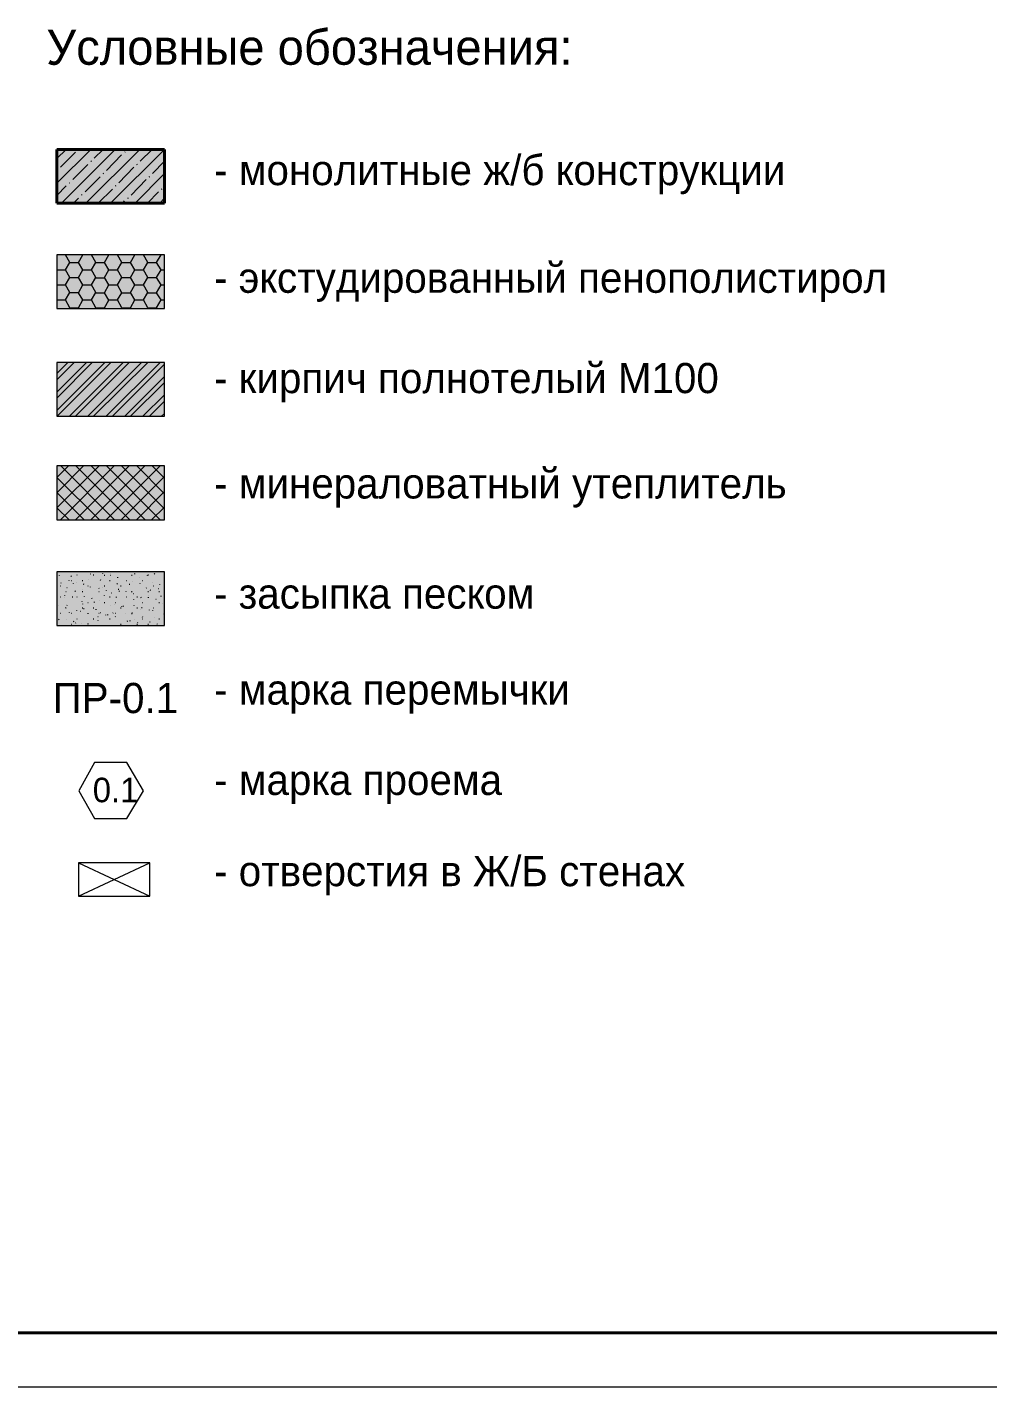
# Model space of a CAD drawing. Header units: millimetres. Extents: x -401725 to 250493, y 305116 to 802890.
# Drawn here: x -375101.918 to -375098.406, y 508958.132 to 508963.101 of the extents above; entities that cross this region are included whole.
import ezdxf

# ---------------------------------------------------------------- set-up
doc = ezdxf.new("R2010")
doc.units = ezdxf.units.MM
doc.layers.add('PDF _Геометрия', color=7, linetype='Continuous', true_color=0x1d1d1d)
doc.layers.add('PDF _Сплошная заливка', color=7, linetype='Continuous', true_color=0xffffff)
doc.layers.add('PDF _Текст', color=7, linetype='Continuous')

msp = doc.modelspace()

# ---------------------------------------------------------------- linework, layer by layer
at = {"layer": 'PDF _Геометрия', "color": 7, "lineweight": 40}
for points in [[(-375101.4164, 508962.6539), (-375101.8099, 508962.6539)], [(-375101.8098, 508962.6539), (-375101.8098, 508962.4571)], [(-375101.4164, 508962.4571), (-375101.4164, 508962.6539)], [(-375101.8098, 508962.4571), (-375101.4164, 508962.4571)], [(-375090.1697, 508958.3288), (-375135.997, 508958.3288)]]:
    msp.add_lwpolyline(points, dxfattribs=at)
at = {"layer": 'PDF _Геометрия', "lineweight": 9}
for points in [[(-375101.8098, 508962.6205), (-375101.7748, 508962.6538)], [(-375101.8097, 508962.5306), (-375101.6848, 508962.6538)], [(-375101.7964, 508962.5887), (-375101.7414, 508962.6437)], [(-375101.793, 508962.4571), (-375101.5963, 508962.6538)], [(-375101.7031, 508962.4571), (-375101.5064, 508962.6537)], [(-375101.6847, 508962.6103), (-375101.6829, 508962.612)], [(-375101.6732, 508962.622), (-375101.6398, 508962.6537)], [(-375101.6283, 508962.5771), (-375101.5732, 508962.6339)], [(-375101.613, 508962.4571), (-375101.4164, 508962.6539)], [(-375101.5613, 508962.6436), (-375101.5596, 508962.6454)], [(-375101.5046, 508962.6104), (-375101.4613, 508962.6537)], [(-375101.4598, 508962.5654), (-375101.4164, 508962.6105)], [(-375101.808, 508962.577), (-375101.8063, 508962.577)], [(-375101.7512, 508962.5436), (-375101.6963, 508962.5987)], [(-375101.6399, 508962.5655), (-375101.6381, 508962.5672)], [(-375101.583, 508962.5322), (-375101.5281, 508962.5889)], [(-375101.5232, 508962.4571), (-375101.4164, 508962.5654)], [(-375101.5165, 508962.5988), (-375101.5148, 508962.6005)], [(-375101.8098, 508962.4854), (-375101.7748, 508962.5204)], [(-375101.7632, 508962.5323), (-375101.7615, 508962.5323)], [(-375101.7064, 508962.4988), (-375101.6514, 508962.5537)], [(-375101.6579, 508962.4571), (-375101.6063, 508962.5087)], [(-375101.5948, 508962.5205), (-375101.593, 508962.522)], [(-375101.538, 508962.487), (-375101.483, 508962.5438)], [(-375101.4714, 508962.5537), (-375101.4697, 508962.5555)], [(-375101.4263, 508962.5086), (-375101.4246, 508962.5104)], [(-375101.748, 508962.457), (-375101.7297, 508962.4755)], [(-375101.718, 508962.487), (-375101.718, 508962.4887)], [(-375101.5682, 508962.4572), (-375101.5615, 508962.4656)], [(-375101.5497, 508962.4753), (-375101.5479, 508962.477)], [(-375101.4781, 508962.4572), (-375101.4382, 508962.4989)], [(-375101.4332, 508962.4571), (-375101.4164, 508962.4756)], [(-375101.7615, 508962.2405), (-375101.7782, 508962.2689)], [(-375101.778, 508962.2688), (-375101.778, 508962.2688)], [(-375101.7298, 508962.2405), (-375101.7147, 508962.2687)], [(-375101.7147, 508962.2687), (-375101.7147, 508962.2687)], [(-375101.7147, 508962.2687), (-375101.7147, 508962.2687)], [(-375101.6664, 508962.2404), (-375101.683, 508962.2688)], [(-375101.6829, 508962.2687), (-375101.6829, 508962.2687)], [(-375101.6348, 508962.2404), (-375101.6197, 508962.2687)], [(-375101.6197, 508962.2687), (-375101.6197, 508962.2687)], [(-375101.6197, 508962.2687), (-375101.6197, 508962.2687)], [(-375101.5882, 508962.2688), (-375101.5865, 508962.2688)], [(-375101.5713, 508962.2403), (-375101.5879, 508962.2688)], [(-375101.5398, 508962.2405), (-375101.5248, 508962.2689)], [(-375101.5248, 508962.2689), (-375101.5248, 508962.2689)], [(-375101.5248, 508962.2689), (-375101.5248, 508962.2689)], [(-375101.4932, 508962.2689), (-375101.4914, 508962.2689)], [(-375101.4765, 508962.2406), (-375101.4932, 508962.2688)], [(-375101.4448, 508962.2406), (-375101.4281, 508962.2688)], [(-375101.4281, 508962.2688), (-375101.4299, 508962.2688)], [(-375101.4281, 508962.2688), (-375101.4281, 508962.2688)], [(-375101.8096, 508962.2138), (-375101.778, 508962.2138)], [(-375101.7782, 508962.2138), (-375101.7615, 508962.2405)], [(-375101.7615, 508962.1855), (-375101.7782, 508962.2138)], [(-375101.7615, 508962.2405), (-375101.7615, 508962.2405)], [(-375101.7613, 508962.2404), (-375101.7297, 508962.2404)], [(-375101.7147, 508962.2138), (-375101.7298, 508962.2405)], [(-375101.7298, 508962.1854), (-375101.7147, 508962.2138)], [(-375101.7147, 508962.2138), (-375101.7147, 508962.2138)], [(-375101.7146, 508962.2136), (-375101.683, 508962.2136)], [(-375101.683, 508962.2137), (-375101.6664, 508962.2404)], [(-375101.6664, 508962.1855), (-375101.683, 508962.2137)], [(-375101.6664, 508962.2404), (-375101.6664, 508962.2404)], [(-375101.6663, 508962.2402), (-375101.6346, 508962.2402)], [(-375101.6197, 508962.2137), (-375101.6348, 508962.2404)], [(-375101.6348, 508962.1854), (-375101.6197, 508962.2137)], [(-375101.6199, 508962.2138), (-375101.5881, 508962.2138)], [(-375101.6197, 508962.2137), (-375101.6197, 508962.2137)], [(-375101.5879, 508962.2137), (-375101.5713, 508962.2403)], [(-375101.5713, 508962.1854), (-375101.5879, 508962.2137)], [(-375101.5713, 508962.2405), (-375101.5398, 508962.2405)], [(-375101.5713, 508962.2403), (-375101.5713, 508962.2403)], [(-375101.5248, 508962.2139), (-375101.5398, 508962.2405)], [(-375101.5398, 508962.1856), (-375101.5248, 508962.2139)], [(-375101.5248, 508962.2139), (-375101.5248, 508962.2139)], [(-375101.5247, 508962.2137), (-375101.4931, 508962.2137)], [(-375101.4932, 508962.2138), (-375101.4765, 508962.2406)], [(-375101.4765, 508962.1856), (-375101.4932, 508962.2138)], [(-375101.4765, 508962.2406), (-375101.4765, 508962.2406)], [(-375101.4764, 508962.2405), (-375101.4447, 508962.2405)], [(-375101.4281, 508962.2139), (-375101.4448, 508962.2406)], [(-375101.4448, 508962.1855), (-375101.4281, 508962.2139)], [(-375101.4282, 508962.2139), (-375101.4164, 508962.2139)], [(-375101.4281, 508962.2139), (-375101.4281, 508962.2139)], [(-375101.7782, 508962.1588), (-375101.7615, 508962.1855)], [(-375101.7615, 508962.1855), (-375101.7615, 508962.1855)], [(-375101.7613, 508962.1854), (-375101.7297, 508962.1854)], [(-375101.7147, 508962.1588), (-375101.7298, 508962.1854)], [(-375101.683, 508962.1587), (-375101.6664, 508962.1855)], [(-375101.6664, 508962.1855), (-375101.6664, 508962.1855)], [(-375101.6663, 508962.1852), (-375101.6346, 508962.1852)], [(-375101.6197, 508962.1587), (-375101.6348, 508962.1854)], [(-375101.5879, 508962.1586), (-375101.5713, 508962.1854)], [(-375101.5713, 508962.1856), (-375101.5398, 508962.1856)], [(-375101.5713, 508962.1854), (-375101.5713, 508962.1854)], [(-375101.5248, 508962.159), (-375101.5398, 508962.1856)], [(-375101.4932, 508962.159), (-375101.4765, 508962.1856)], [(-375101.4765, 508962.1856), (-375101.4765, 508962.1856)], [(-375101.4764, 508962.1855), (-375101.4447, 508962.1855)], [(-375101.4281, 508962.1588), (-375101.4448, 508962.1855)], [(-375101.8096, 508962.1589), (-375101.778, 508962.1589)], [(-375101.7615, 508962.1305), (-375101.7782, 508962.1588)], [(-375101.7782, 508962.1038), (-375101.7615, 508962.1305)], [(-375101.7615, 508962.1305), (-375101.7615, 508962.1305)], [(-375101.7613, 508962.1305), (-375101.7297, 508962.1305)], [(-375101.7298, 508962.1304), (-375101.7147, 508962.1588)], [(-375101.7147, 508962.1037), (-375101.7298, 508962.1304)], [(-375101.7147, 508962.1588), (-375101.7147, 508962.1588)], [(-375101.7146, 508962.1587), (-375101.683, 508962.1587)], [(-375101.6664, 508962.1305), (-375101.683, 508962.1587)], [(-375101.683, 508962.1038), (-375101.6664, 508962.1305)], [(-375101.6664, 508962.1305), (-375101.6664, 508962.1305)], [(-375101.6663, 508962.1303), (-375101.6346, 508962.1303)], [(-375101.6348, 508962.1304), (-375101.6197, 508962.1587)], [(-375101.6197, 508962.1036), (-375101.6348, 508962.1304)], [(-375101.6199, 508962.1589), (-375101.5881, 508962.1589)], [(-375101.6197, 508962.1587), (-375101.6197, 508962.1587)], [(-375101.5713, 508962.1303), (-375101.5879, 508962.1586)], [(-375101.5879, 508962.1038), (-375101.5713, 508962.1303)], [(-375101.5713, 508962.1304), (-375101.5398, 508962.1304)], [(-375101.5713, 508962.1303), (-375101.5713, 508962.1303)], [(-375101.5398, 508962.1306), (-375101.5248, 508962.159)], [(-375101.5248, 508962.1038), (-375101.5398, 508962.1306)], [(-375101.5248, 508962.159), (-375101.5248, 508962.159)], [(-375101.5247, 508962.1587), (-375101.4931, 508962.1587)], [(-375101.4765, 508962.1306), (-375101.4932, 508962.159)], [(-375101.4932, 508962.1039), (-375101.4765, 508962.1306)], [(-375101.4765, 508962.1306), (-375101.4765, 508962.1306)], [(-375101.4764, 508962.1304), (-375101.4447, 508962.1304)], [(-375101.4448, 508962.1304), (-375101.4281, 508962.1588)], [(-375101.4281, 508962.1039), (-375101.4448, 508962.1304)], [(-375101.4282, 508962.1588), (-375101.4164, 508962.1588)], [(-375101.4281, 508962.1588), (-375101.4281, 508962.1588)], [(-375101.8096, 508962.1037), (-375101.778, 508962.1037)], [(-375101.7615, 508962.0755), (-375101.7782, 508962.1038)], [(-375101.7649, 508962.0723), (-375101.7615, 508962.0755)], [(-375101.7615, 508962.0755), (-375101.7615, 508962.0755)], [(-375101.7613, 508962.0755), (-375101.7297, 508962.0755)], [(-375101.7298, 508962.0755), (-375101.7147, 508962.1037)], [(-375101.728, 508962.0722), (-375101.7298, 508962.0754)], [(-375101.7147, 508962.1037), (-375101.7147, 508962.1037)], [(-375101.7146, 508962.1038), (-375101.683, 508962.1038)], [(-375101.6664, 508962.0754), (-375101.683, 508962.1038)], [(-375101.6696, 508962.0721), (-375101.6664, 508962.0754)], [(-375101.6664, 508962.0754), (-375101.6664, 508962.0754)], [(-375101.6663, 508962.0753), (-375101.6346, 508962.0753)], [(-375101.6348, 508962.0754), (-375101.6197, 508962.1036)], [(-375101.633, 508962.072), (-375101.6347, 508962.0754)], [(-375101.6199, 508962.1039), (-375101.5881, 508962.1039)], [(-375101.6197, 508962.1036), (-375101.6197, 508962.1036)], [(-375101.5713, 508962.0755), (-375101.5879, 508962.1038)], [(-375101.573, 508962.072), (-375101.5713, 508962.0755)], [(-375101.5713, 508962.0755), (-375101.5398, 508962.0755)], [(-375101.5713, 508962.0755), (-375101.5713, 508962.0755)], [(-375101.5382, 508962.0722), (-375101.5399, 508962.0755)], [(-375101.5398, 508962.0755), (-375101.5248, 508962.1038)], [(-375101.5248, 508962.1038), (-375101.5248, 508962.1038)], [(-375101.5247, 508962.1038), (-375101.4931, 508962.1038)], [(-375101.4765, 508962.0756), (-375101.4932, 508962.1039)], [(-375101.4782, 508962.0721), (-375101.4765, 508962.0756)], [(-375101.4765, 508962.0756), (-375101.4765, 508962.0756)], [(-375101.4764, 508962.0753), (-375101.4447, 508962.0753)], [(-375101.4448, 508962.0755), (-375101.4281, 508962.1039)], [(-375101.4431, 508962.072), (-375101.4448, 508962.0755)], [(-375101.4282, 508962.1039), (-375101.4164, 508962.1039)], [(-375101.4281, 508962.1039), (-375101.4281, 508962.1039)]]:
    msp.add_lwpolyline(points, dxfattribs=at)
at = {"layer": 'PDF _Геометрия', "color": 7, "lineweight": 9}
for points in [[(-375101.4164, 508962.2688), (-375101.8099, 508962.2688)], [(-375101.8098, 508962.2689), (-375101.8098, 508962.0722)], [(-375101.4164, 508962.0722), (-375101.4164, 508962.2688)], [(-375101.8098, 508962.0722), (-375101.4164, 508962.0722)], [(-375101.4164, 508961.4972), (-375101.8099, 508961.4972)], [(-375101.8098, 508961.4971), (-375101.8098, 508961.3006)], [(-375101.4164, 508961.3006), (-375101.4164, 508961.4972)], [(-375101.8098, 508961.3006), (-375101.4164, 508961.3006)], [(-375101.4164, 508961.1105), (-375101.8099, 508961.1105)], [(-375101.8098, 508961.1105), (-375101.8098, 508960.9139)], [(-375101.4164, 508960.9139), (-375101.4164, 508961.1105)], [(-375101.8098, 508960.9139), (-375101.4164, 508960.9139)], [(-375101.6713, 508960.4136), (-375101.7296, 508960.3104)], [(-375101.5531, 508960.4138), (-375101.6713, 508960.4138)], [(-375101.4931, 508960.3104), (-375101.553, 508960.4139)], [(-375101.7296, 508960.3104), (-375101.6713, 508960.2087)], [(-375101.553, 508960.2088), (-375101.4931, 508960.3104)], [(-375101.6713, 508960.2089), (-375101.5531, 508960.2089)], [(-375101.7297, 508959.9255), (-375101.4697, 508960.047), (-375101.7297, 508960.047)], [(-375101.7297, 508960.047), (-375101.7297, 508959.9255)], [(-375101.7297, 508960.047), (-375101.4697, 508959.9255)], [(-375101.4697, 508959.9255), (-375101.4697, 508960.047)], [(-375101.7297, 508959.9255), (-375101.4697, 508959.9255)]]:
    msp.add_lwpolyline(points, dxfattribs=at)
at = {"layer": 'PDF _Геометрия', "color": 13, "lineweight": 9, "true_color": 0xb36868}
for points in [[(-375101.8099, 508961.8122), (-375101.7465, 508961.8756)], [(-375101.8098, 508961.7455), (-375101.6797, 508961.8753)], [(-375101.8097, 508961.7672), (-375101.7014, 508961.8755)], [(-375101.8097, 508961.7003), (-375101.6346, 508961.8754)], [(-375101.8096, 508961.8354), (-375101.7696, 508961.8754)], [(-375101.8081, 508961.6789), (-375101.6115, 508961.8755)], [(-375101.763, 508961.6788), (-375101.5664, 508961.8754)], [(-375101.7414, 508961.6787), (-375101.5447, 508961.8755)], [(-375101.6966, 508961.6788), (-375101.4999, 508961.8756)], [(-375101.6749, 508961.6789), (-375101.4765, 508961.8756)], [(-375101.6296, 508961.6787), (-375101.4314, 508961.8754)], [(-375101.6065, 508961.6788), (-375101.4164, 508961.8689)], [(-375101.5614, 508961.6788), (-375101.4164, 508961.8237)], [(-375101.5397, 508961.6788), (-375101.4164, 508961.8023)], [(-375101.4948, 508961.6788), (-375101.4164, 508961.7571)], [(-375101.4713, 508961.6788), (-375101.4164, 508961.7339)], [(-375101.4264, 508961.6788), (-375101.4164, 508961.6888)]]:
    msp.add_lwpolyline(points, dxfattribs=at)
at = {"layer": 'PDF _Геометрия', "color": 16, "lineweight": 20, "true_color": 0x800000}
for points in [[(-375101.4164, 508961.8756), (-375101.8099, 508961.8756)], [(-375101.8098, 508961.8754), (-375101.8098, 508961.6789)], [(-375101.4164, 508961.6788), (-375101.4164, 508961.8756)], [(-375101.8098, 508961.6788), (-375101.4164, 508961.6788)]]:
    msp.add_lwpolyline(points, dxfattribs=at)
at = {"layer": 'PDF _Геометрия', "color": 251, "lineweight": 9, "true_color": 0x686868}
for points in [[(-375101.8098, 508961.3989), (-375101.7115, 508961.4972)], [(-375101.8097, 508961.4554), (-375101.7664, 508961.4971)], [(-375101.8096, 508961.3438), (-375101.6563, 508961.497)], [(-375101.7965, 508961.3006), (-375101.5998, 508961.4973)], [(-375101.5982, 508961.3005), (-375101.7948, 508961.4972)], [(-375101.7414, 508961.3004), (-375101.5447, 508961.4971)], [(-375101.543, 508961.3005), (-375101.7398, 508961.4971)], [(-375101.6848, 508961.3005), (-375101.4882, 508961.4973)], [(-375101.4863, 508961.3004), (-375101.6829, 508961.497)], [(-375101.6297, 508961.3005), (-375101.433, 508961.497)], [(-375101.4314, 508961.3004), (-375101.6281, 508961.4972)], [(-375101.4164, 508961.3405), (-375101.5731, 508961.4972)], [(-375101.4164, 508961.3954), (-375101.5165, 508961.4972)], [(-375101.4164, 508961.4523), (-375101.4614, 508961.4972)], [(-375101.6531, 508961.3005), (-375101.8098, 508961.4554)], [(-375101.5748, 508961.3006), (-375101.4164, 508961.4588)], [(-375101.7098, 508961.3006), (-375101.8099, 508961.4005)], [(-375101.5182, 508961.3006), (-375101.4164, 508961.4039)], [(-375101.7647, 508961.3004), (-375101.8096, 508961.3438)], [(-375101.4631, 508961.3006), (-375101.4164, 508961.3472)]]:
    msp.add_lwpolyline(points, dxfattribs=at)
at = {"layer": 'PDF _Геометрия', "color": 250, "lineweight": 9, "true_color": 0x1e1e1e}
for points in [[(-375101.8014, 508961.0987), (-375101.8014, 508961.0972)], [(-375101.7946, 508961.0703), (-375101.7946, 508961.0686)], [(-375101.7647, 508961.0787), (-375101.7647, 508961.0804)], [(-375101.7563, 508961.0953), (-375101.758, 508961.0936)], [(-375101.7564, 508961.0787), (-375101.7547, 508961.0787)], [(-375101.7498, 508961.0689), (-375101.7498, 508961.0671)], [(-375101.7381, 508961.0721), (-375101.7381, 508961.0721)], [(-375101.7366, 508961.0988), (-375101.7348, 508961.0988)], [(-375101.7165, 508961.0787), (-375101.7147, 508961.0787)], [(-375101.7131, 508961.1089), (-375101.7131, 508961.1104)], [(-375101.6946, 508961.0821), (-375101.6946, 508961.0821)], [(-375101.6849, 508961.1023), (-375101.6866, 508961.1023)], [(-375101.6765, 508961.0988), (-375101.6748, 508961.0988)], [(-375101.6498, 508961.0806), (-375101.6515, 508961.0789)], [(-375101.6482, 508961.0773), (-375101.6482, 508961.0773)], [(-375101.6414, 508961.1038), (-375101.6414, 508961.1055)], [(-375101.6363, 508961.0986), (-375101.6346, 508961.0986)], [(-375101.6165, 508961.0788), (-375101.6148, 508961.0788)], [(-375101.6131, 508961.0973), (-375101.6149, 508961.0973)], [(-375101.6131, 508961.1039), (-375101.6131, 508961.1039)], [(-375101.5881, 508961.0672), (-375101.5899, 508961.0655)], [(-375101.5865, 508961.1105), (-375101.5865, 508961.1105)], [(-375101.5865, 508961.0889), (-375101.5865, 508961.0906)], [(-375101.5565, 508961.0788), (-375101.5547, 508961.0788)], [(-375101.5363, 508961.0987), (-375101.5346, 508961.0987)], [(-375101.5314, 508961.0754), (-375101.5314, 508961.0754)], [(-375101.5248, 508961.1023), (-375101.5248, 508961.1038)], [(-375101.5064, 508961.0889), (-375101.5064, 508961.0889)], [(-375101.5047, 508961.0671), (-375101.5047, 508961.0689)], [(-375101.4964, 508961.0787), (-375101.4947, 508961.0787)], [(-375101.4797, 508961.0971), (-375101.4797, 508961.0956)], [(-375101.4766, 508961.099), (-375101.4749, 508961.099)], [(-375101.4596, 508961.0704), (-375101.4596, 508961.0704)], [(-375101.4515, 508961.1039), (-375101.4532, 508961.1022)], [(-375101.4164, 508961.0988), (-375101.4164, 508961.0988)], [(-375101.7963, 508961.0587), (-375101.7946, 508961.0587)], [(-375101.7963, 508961.0186), (-375101.7946, 508961.0186)], [(-375101.7797, 508961.0237), (-375101.7797, 508961.0254)], [(-375101.7765, 508961.0388), (-375101.7748, 508961.0388)], [(-375101.7715, 508961.0521), (-375101.7732, 508961.0521)], [(-375101.7514, 508961.0172), (-375101.7531, 508961.0172)], [(-375101.7414, 508961.0403), (-375101.7431, 508961.0388)], [(-375101.7366, 508961.0188), (-375101.7348, 508961.0188)], [(-375101.7165, 508961.0389), (-375101.7147, 508961.0389)], [(-375101.7147, 508961.0471), (-375101.7147, 508961.0471)], [(-375101.7098, 508961.0639), (-375101.7116, 508961.0655)], [(-375101.7079, 508961.0186), (-375101.7079, 508961.0203)], [(-375101.6964, 508961.0586), (-375101.6946, 508961.0586)], [(-375101.6881, 508961.0556), (-375101.6881, 508961.0539)], [(-375101.6547, 508961.0488), (-375101.6564, 508961.0503)], [(-375101.6564, 508961.0387), (-375101.6547, 508961.0387)], [(-375101.643, 508961.0522), (-375101.643, 508961.0522)], [(-375101.6365, 508961.0256), (-375101.6365, 508961.0239)], [(-375101.6363, 508961.0587), (-375101.6346, 508961.0587)], [(-375101.6281, 508961.0421), (-375101.6281, 508961.0438)], [(-375101.6165, 508961.0188), (-375101.6148, 508961.0188)], [(-375101.608, 508961.032), (-375101.6097, 508961.032)], [(-375101.5914, 508961.0171), (-375101.5914, 508961.0188)], [(-375101.583, 508961.0453), (-375101.5847, 508961.0453)], [(-375101.5813, 508961.0404), (-375101.5813, 508961.0387)], [(-375101.5766, 508961.0588), (-375101.5748, 508961.0588)], [(-375101.5565, 508961.0189), (-375101.5547, 508961.0189)], [(-375101.5564, 508961.0371), (-375101.5564, 508961.0386)], [(-375101.543, 508961.0638), (-375101.5448, 508961.0638)], [(-375101.5365, 508961.0372), (-375101.5365, 508961.0355)], [(-375101.5363, 508961.0386), (-375101.5346, 508961.0386)], [(-375101.5281, 508961.0304), (-375101.5298, 508961.0304)], [(-375101.5165, 508961.0188), (-375101.5148, 508961.0188)], [(-375101.5015, 508961.0171), (-375101.5032, 508961.0156)], [(-375101.4814, 508961.0521), (-375101.4831, 508961.0504)], [(-375101.4766, 508961.039), (-375101.4749, 508961.039)], [(-375101.4749, 508961.0238), (-375101.4749, 508961.0238)], [(-375101.4749, 508961.0156), (-375101.4749, 508961.0173)], [(-375101.4664, 508961.0422), (-375101.4682, 508961.0439)], [(-375101.4565, 508961.0588), (-375101.4548, 508961.0588)], [(-375101.4363, 508961.0487), (-375101.438, 508961.0487)], [(-375101.4364, 508961.0386), (-375101.4346, 508961.0386)], [(-375101.433, 508961.0622), (-375101.433, 508961.0637)], [(-375101.4298, 508961.0221), (-375101.4298, 508961.0206)], [(-375101.4164, 508961.0187), (-375101.4164, 508961.0187)], [(-375101.8047, 508960.9871), (-375101.8047, 508960.9871)], [(-375101.7797, 508961.0154), (-375101.7797, 508961.0154)], [(-375101.7764, 508960.9788), (-375101.7781, 508960.9805)], [(-375101.7765, 508960.9789), (-375101.7748, 508960.9789)], [(-375101.7715, 508960.989), (-375101.7732, 508960.9873)], [(-375101.7381, 508960.9687), (-375101.7381, 508960.9672)], [(-375101.718, 508961.0036), (-375101.718, 508961.0021)], [(-375101.7165, 508960.9789), (-375101.7147, 508960.9789)], [(-375101.7147, 508960.9922), (-375101.7147, 508960.9937)], [(-375101.7098, 508960.9755), (-375101.7116, 508960.9755)], [(-375101.6964, 508960.9988), (-375101.6946, 508960.9988)], [(-375101.6797, 508961.0122), (-375101.6814, 508961.0137)], [(-375101.6765, 508960.9789), (-375101.6748, 508960.9789)], [(-375101.6732, 508961.0005), (-375101.6732, 508960.9988)], [(-375101.6664, 508960.9738), (-375101.6664, 508960.972)], [(-375101.6531, 508961.0054), (-375101.6531, 508961.0054)], [(-375101.6363, 508960.9988), (-375101.6346, 508960.9988)], [(-375101.6115, 508960.9871), (-375101.6115, 508960.9871)], [(-375101.5982, 508960.9905), (-375101.5982, 508960.9905)], [(-375101.5964, 508960.9987), (-375101.5947, 508960.9987)], [(-375101.5766, 508960.9789), (-375101.5748, 508960.9789)], [(-375101.5713, 508960.9821), (-375101.5713, 508960.9836)], [(-375101.5664, 508960.9855), (-375101.5664, 508960.9837)], [(-375101.5297, 508961.0104), (-375101.5297, 508961.0087)], [(-375101.5265, 508960.9856), (-375101.5265, 508960.9873)], [(-375101.5165, 508960.9788), (-375101.5148, 508960.9788)], [(-375101.5047, 508960.9721), (-375101.5047, 508960.9721)], [(-375101.4979, 508960.9786), (-375101.4997, 508960.9786)], [(-375101.4964, 508960.9988), (-375101.4947, 508960.9988)], [(-375101.4713, 508960.9703), (-375101.4713, 508960.972)], [(-375101.4596, 508960.9705), (-375101.4596, 508960.9687)], [(-375101.4565, 508960.9788), (-375101.4548, 508960.9788)], [(-375101.4463, 508961.0087), (-375101.4481, 508961.0087)], [(-375101.4364, 508960.9987), (-375101.4346, 508960.9987)], [(-375101.423, 508960.9937), (-375101.423, 508960.9937)], [(-375101.8014, 508960.9371), (-375101.8031, 508960.9354)], [(-375101.7963, 508960.9587), (-375101.7946, 508960.9587)], [(-375101.7748, 508960.9355), (-375101.7748, 508960.9355)], [(-375101.7647, 508960.9621), (-375101.7647, 508960.9603)], [(-375101.7564, 508960.9587), (-375101.7547, 508960.9587)], [(-375101.7564, 508960.9188), (-375101.7547, 508960.9188)], [(-375101.7465, 508960.9272), (-375101.7482, 508960.9289)], [(-375101.7397, 508960.9237), (-375101.7414, 508960.9222)], [(-375101.7366, 508960.9388), (-375101.7348, 508960.9388)], [(-375101.7215, 508960.9656), (-375101.7232, 508960.9656)], [(-375101.7196, 508960.9203), (-375101.7196, 508960.9203)], [(-375101.6964, 508960.9187), (-375101.6946, 508960.9187)], [(-375101.6963, 508960.922), (-375101.6963, 508960.9203)], [(-375101.6946, 508960.957), (-375101.6946, 508960.9587)], [(-375101.6765, 508960.9388), (-375101.6748, 508960.9388)], [(-375101.658, 508960.9454), (-375101.6597, 508960.9454)], [(-375101.658, 508960.932), (-375101.658, 508960.9337)], [(-375101.6564, 508960.9587), (-375101.6547, 508960.9587)], [(-375101.6498, 508960.9606), (-375101.6515, 508960.9606)], [(-375101.6313, 508960.9537), (-375101.6313, 508960.952)], [(-375101.6232, 508960.9523), (-375101.6232, 508960.9538)], [(-375101.6165, 508960.9388), (-375101.6148, 508960.9388)], [(-375101.6031, 508960.9604), (-375101.6048, 508960.9587)], [(-375101.5964, 508960.9588), (-375101.5947, 508960.9588)], [(-375101.5947, 508960.9454), (-375101.5964, 508960.9471)], [(-375101.5766, 508960.9188), (-375101.5748, 508960.9188)], [(-375101.5596, 508960.9569), (-375101.5596, 508960.9569)], [(-375101.5515, 508960.9305), (-375101.5532, 508960.9288)], [(-375101.5414, 508960.9305), (-375101.5414, 508960.9322)], [(-375101.5363, 508960.9586), (-375101.5346, 508960.9586)], [(-375101.533, 508960.9587), (-375101.5347, 508960.9587)], [(-375101.5248, 508960.9372), (-375101.5248, 508960.9372)], [(-375101.5165, 508960.9188), (-375101.5148, 508960.9188)], [(-375101.5132, 508960.9239), (-375101.5149, 508960.9254)], [(-375101.4963, 508960.9454), (-375101.498, 508960.9437)], [(-375101.4964, 508960.9388), (-375101.4947, 508960.9388)], [(-375101.4766, 508960.919), (-375101.4749, 508960.919)], [(-375101.4681, 508960.9255), (-375101.4698, 508960.9272)], [(-375101.4531, 508960.9421), (-375101.4531, 508960.9421)], [(-375101.4414, 508960.9189), (-375101.4414, 508960.9204)], [(-375101.4364, 508960.9386), (-375101.4346, 508960.9386)], [(-375101.4164, 508960.9556), (-375101.4182, 508960.9571)], [(-375101.4181, 508960.922), (-375101.4181, 508960.922)], [(-375101.4164, 508960.9588), (-375101.4164, 508960.9588)], [(-375101.4447, 508960.9154), (-375101.4464, 508960.9137)]]:
    msp.add_lwpolyline(points, dxfattribs=at)
at = {"layer": 'PDF _Геометрия', "color": 7, "lineweight": 18}
msp.add_lwpolyline([(-375136.7839, 508958.1322), (-375089.9816, 508958.1322)], dxfattribs=at)
at = {"layer": 'PDF _Сплошная заливка', "lineweight": 5, "transparency": 33554559}
for points in [[(-375101.8098, 508962.6539), (-375101.4164, 508962.6539), (-375101.8098, 508962.4571), (-375101.4164, 508962.4571)], [(-375101.8098, 508962.2688), (-375101.4164, 508962.2688), (-375101.8098, 508962.0722), (-375101.4164, 508962.0722)], [(-375101.8098, 508961.8756), (-375101.4164, 508961.8756), (-375101.8098, 508961.6788), (-375101.4164, 508961.6788)], [(-375101.8098, 508961.4972), (-375101.4164, 508961.4972), (-375101.8098, 508961.3006), (-375101.4164, 508961.3006)], [(-375101.8098, 508961.1105), (-375101.4164, 508961.1105), (-375101.8098, 508960.9139), (-375101.4164, 508960.9139)]]:
    msp.add_solid(points, dxfattribs=at)

# ---------------------------------------------------------------- texts
at = {"layer": 'PDF _Текст', "attachment_point": 4, "style": ''}
for s, insert, char_height in [('Условные обозначения:', (-375101.8481, 508963.0267), 0.128798), ('- монолитные ж/б конструкции', (-375101.2347, 508962.5618), 0.110336), ('- экстудированный пенополистирол', (-375101.2347, 508962.1684), 0.110336), ('- кирпич полнотелый М100', (-375101.2347, 508961.8018), 0.110336), ('- минераловатный утеплитель', (-375101.2347, 508961.4168), 0.110336), ('- засыпка песком', (-375101.2347, 508961.0301), 0.110336), ('ПР-0.1', (-375101.8247, 508960.6484), 0.11034), ('- марка перемычки', (-375101.2347, 508960.6634), 0.110336), ('- марка проема', (-375101.2347, 508960.3334), 0.110336), ('0.1', (-375101.6781, 508960.3125), 0.08971), ('- отверстия в Ж/Б cтенах', (-375101.2347, 508960.0001), 0.110336)]:
    msp.add_mtext(s, dxfattribs=dict(at, insert=insert, char_height=char_height))

doc.saveas('drawing.dxf')
